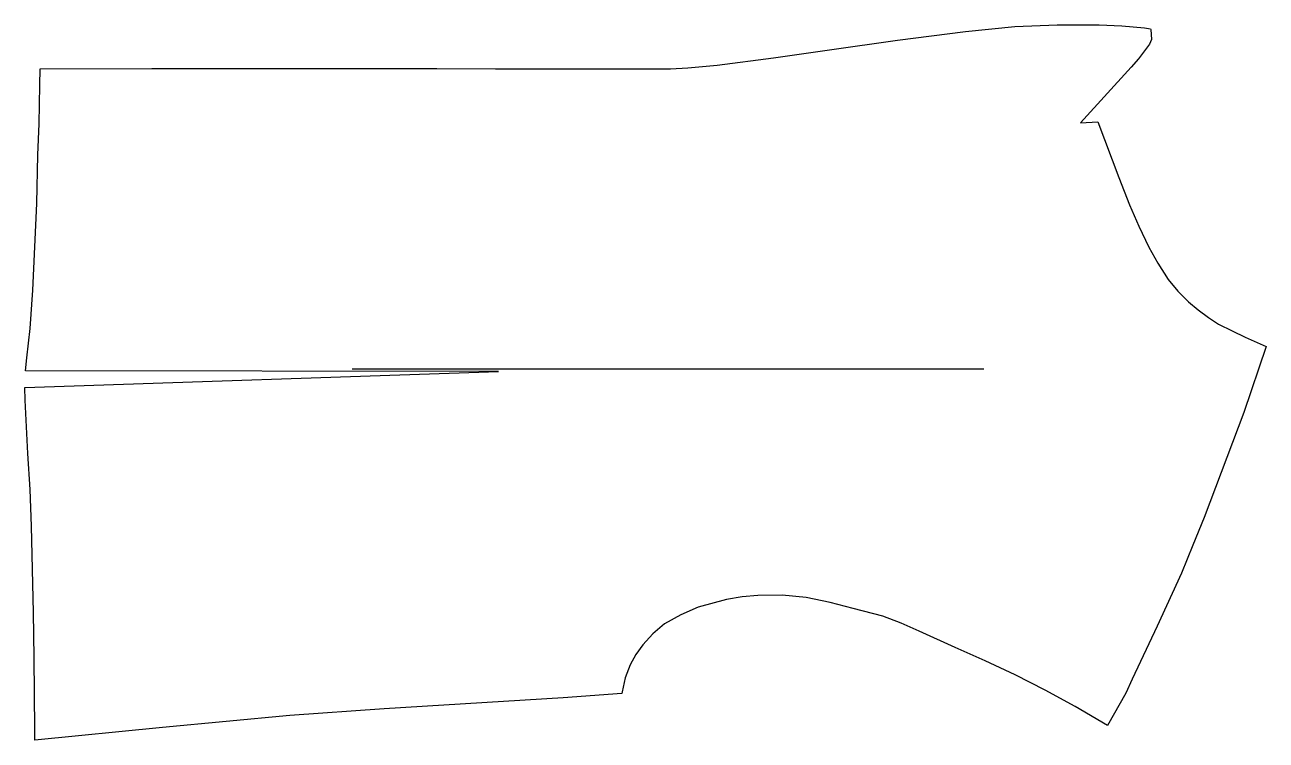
# Model space of a CAD drawing. Header units: inches. Extents: x 0 to 19.9, y 0 to 11.5.
import ezdxf

# ---------------------------------------------------------------- set-up
doc = ezdxf.new("R2010")
doc.units = ezdxf.units.IN

msp = doc.modelspace()

# ---------------------------------------------------------------- linework, layer by layer
at = {"layer": 'T001L001'}
for points in [[(9.554, 0.746), (8.612, 0.679), (5.752, 0.501), (4.243, 0.393), (2.202, 0.202), (0.162, 0), (0.16, 0.167), (0.149, 1.323), (0.141, 2.046), (0.109, 3.43), (0.085, 4.014), (0.05, 4.594), (0.007, 5.448), (0, 5.646), (7.577, 5.904), (0.009, 5.916), (0.03, 6.122), (0.086, 6.591), (0.128, 7.205), (0.191, 8.594), (0.21, 9.374), (0.23, 9.87), (0.24, 10.491), (0.244, 10.751), (2.033, 10.755), (3.71, 10.758), (6.593, 10.755), (7.533, 10.754), (9.492, 10.752), (10.331, 10.751), (10.609, 10.768), (11.08, 10.809), (11.98, 10.927), (12.874, 11.056), (13.965, 11.213), (15.054, 11.352), (15.84, 11.432), (16.516, 11.457), (17.192, 11.456), (17.555, 11.442), (17.917, 11.409), (18.01, 11.391), (18.02, 11.383), (18.028, 11.219), (17.994, 11.148), (17.818, 10.912), (17.705, 10.779), (16.893, 9.889), (17.171, 9.903), (17.503, 9.013), (17.675, 8.574), (17.825, 8.232), (17.988, 7.897), (18.128, 7.642), (18.296, 7.38), (18.451, 7.193), (18.622, 7.023), (18.777, 6.89), (18.941, 6.769), (19.019, 6.717), (19.101, 6.664), (19.317, 6.556), (19.529, 6.452), (19.863, 6.303), (19.504, 5.25), (18.869, 3.567), (18.689, 3.126), (18.508, 2.676), (18.118, 1.824), (17.717, 0.977), (17.615, 0.755), (17.324, 0.238), (16.807, 0.542), (16.329, 0.801), (15.845, 1.046), (15.364, 1.269), (14.884, 1.486), (14.311, 1.747), (14.022, 1.872), (13.728, 1.984), (13.253, 2.107), (12.886, 2.206), (12.505, 2.286), (12.117, 2.321), (11.731, 2.318), (11.479, 2.297), (11.23, 2.254), (10.775, 2.131), (10.497, 2.008), (10.234, 1.863), (10.047, 1.705), (9.888, 1.528), (9.779, 1.373), (9.687, 1.207), (9.606, 0.999), (9.559, 0.777), (9.554, 0.746)], [(5.237, 5.947), (15.346, 5.947)]]:
    msp.add_lwpolyline(points, dxfattribs=at)

doc.saveas('drawing.dxf')
